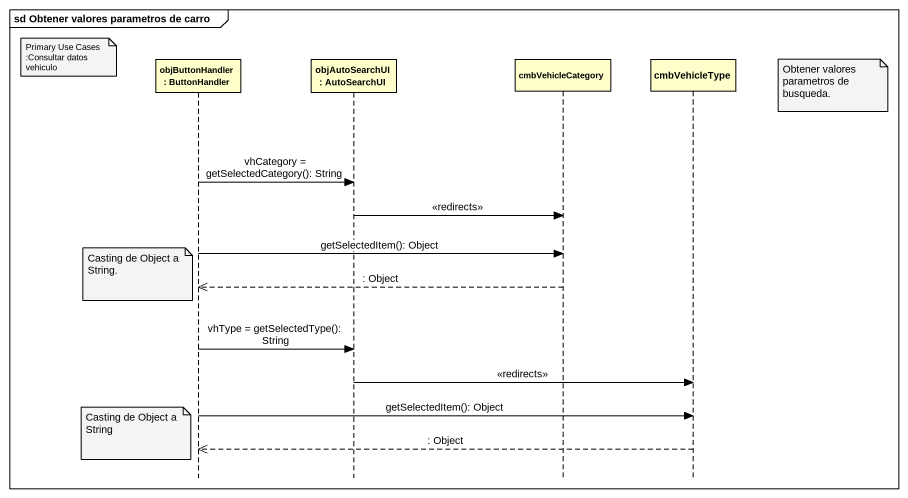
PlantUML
@startuml
mainframe sd Obtener valores parametros de carro
hide footbox
participant "objButtonHandler : ButtonHandler" as objButtonHandler
participant "objAutoSearchUI : AutoSearchUI" as objAutoSearchUI
participant cmbVehicleCategory
participant cmbVehicleType

note left of objButtonHandler : Primary Use Cases :Consultar datos vehiculo
note right of cmbVehicleType : Obtener valores parametros de busqueda.
objButtonHandler -> objAutoSearchUI : vhCategory = getSelectedCategory(): String
objAutoSearchUI -> cmbVehicleCategory : <<redirects>>
objButtonHandler -> cmbVehicleCategory : getSelectedItem(): Object
note left of objButtonHandler : Casting de Object a String.
cmbVehicleCategory -->> objButtonHandler : : Object
objButtonHandler -> objAutoSearchUI : vhType = getSelectedType(): String
objAutoSearchUI -> cmbVehicleType : <<redirects>>
objButtonHandler -> cmbVehicleType : getSelectedItem(): Object
note left of objButtonHandler : Casting de Object a String
cmbVehicleType -->> objButtonHandler : : Object
@enduml
